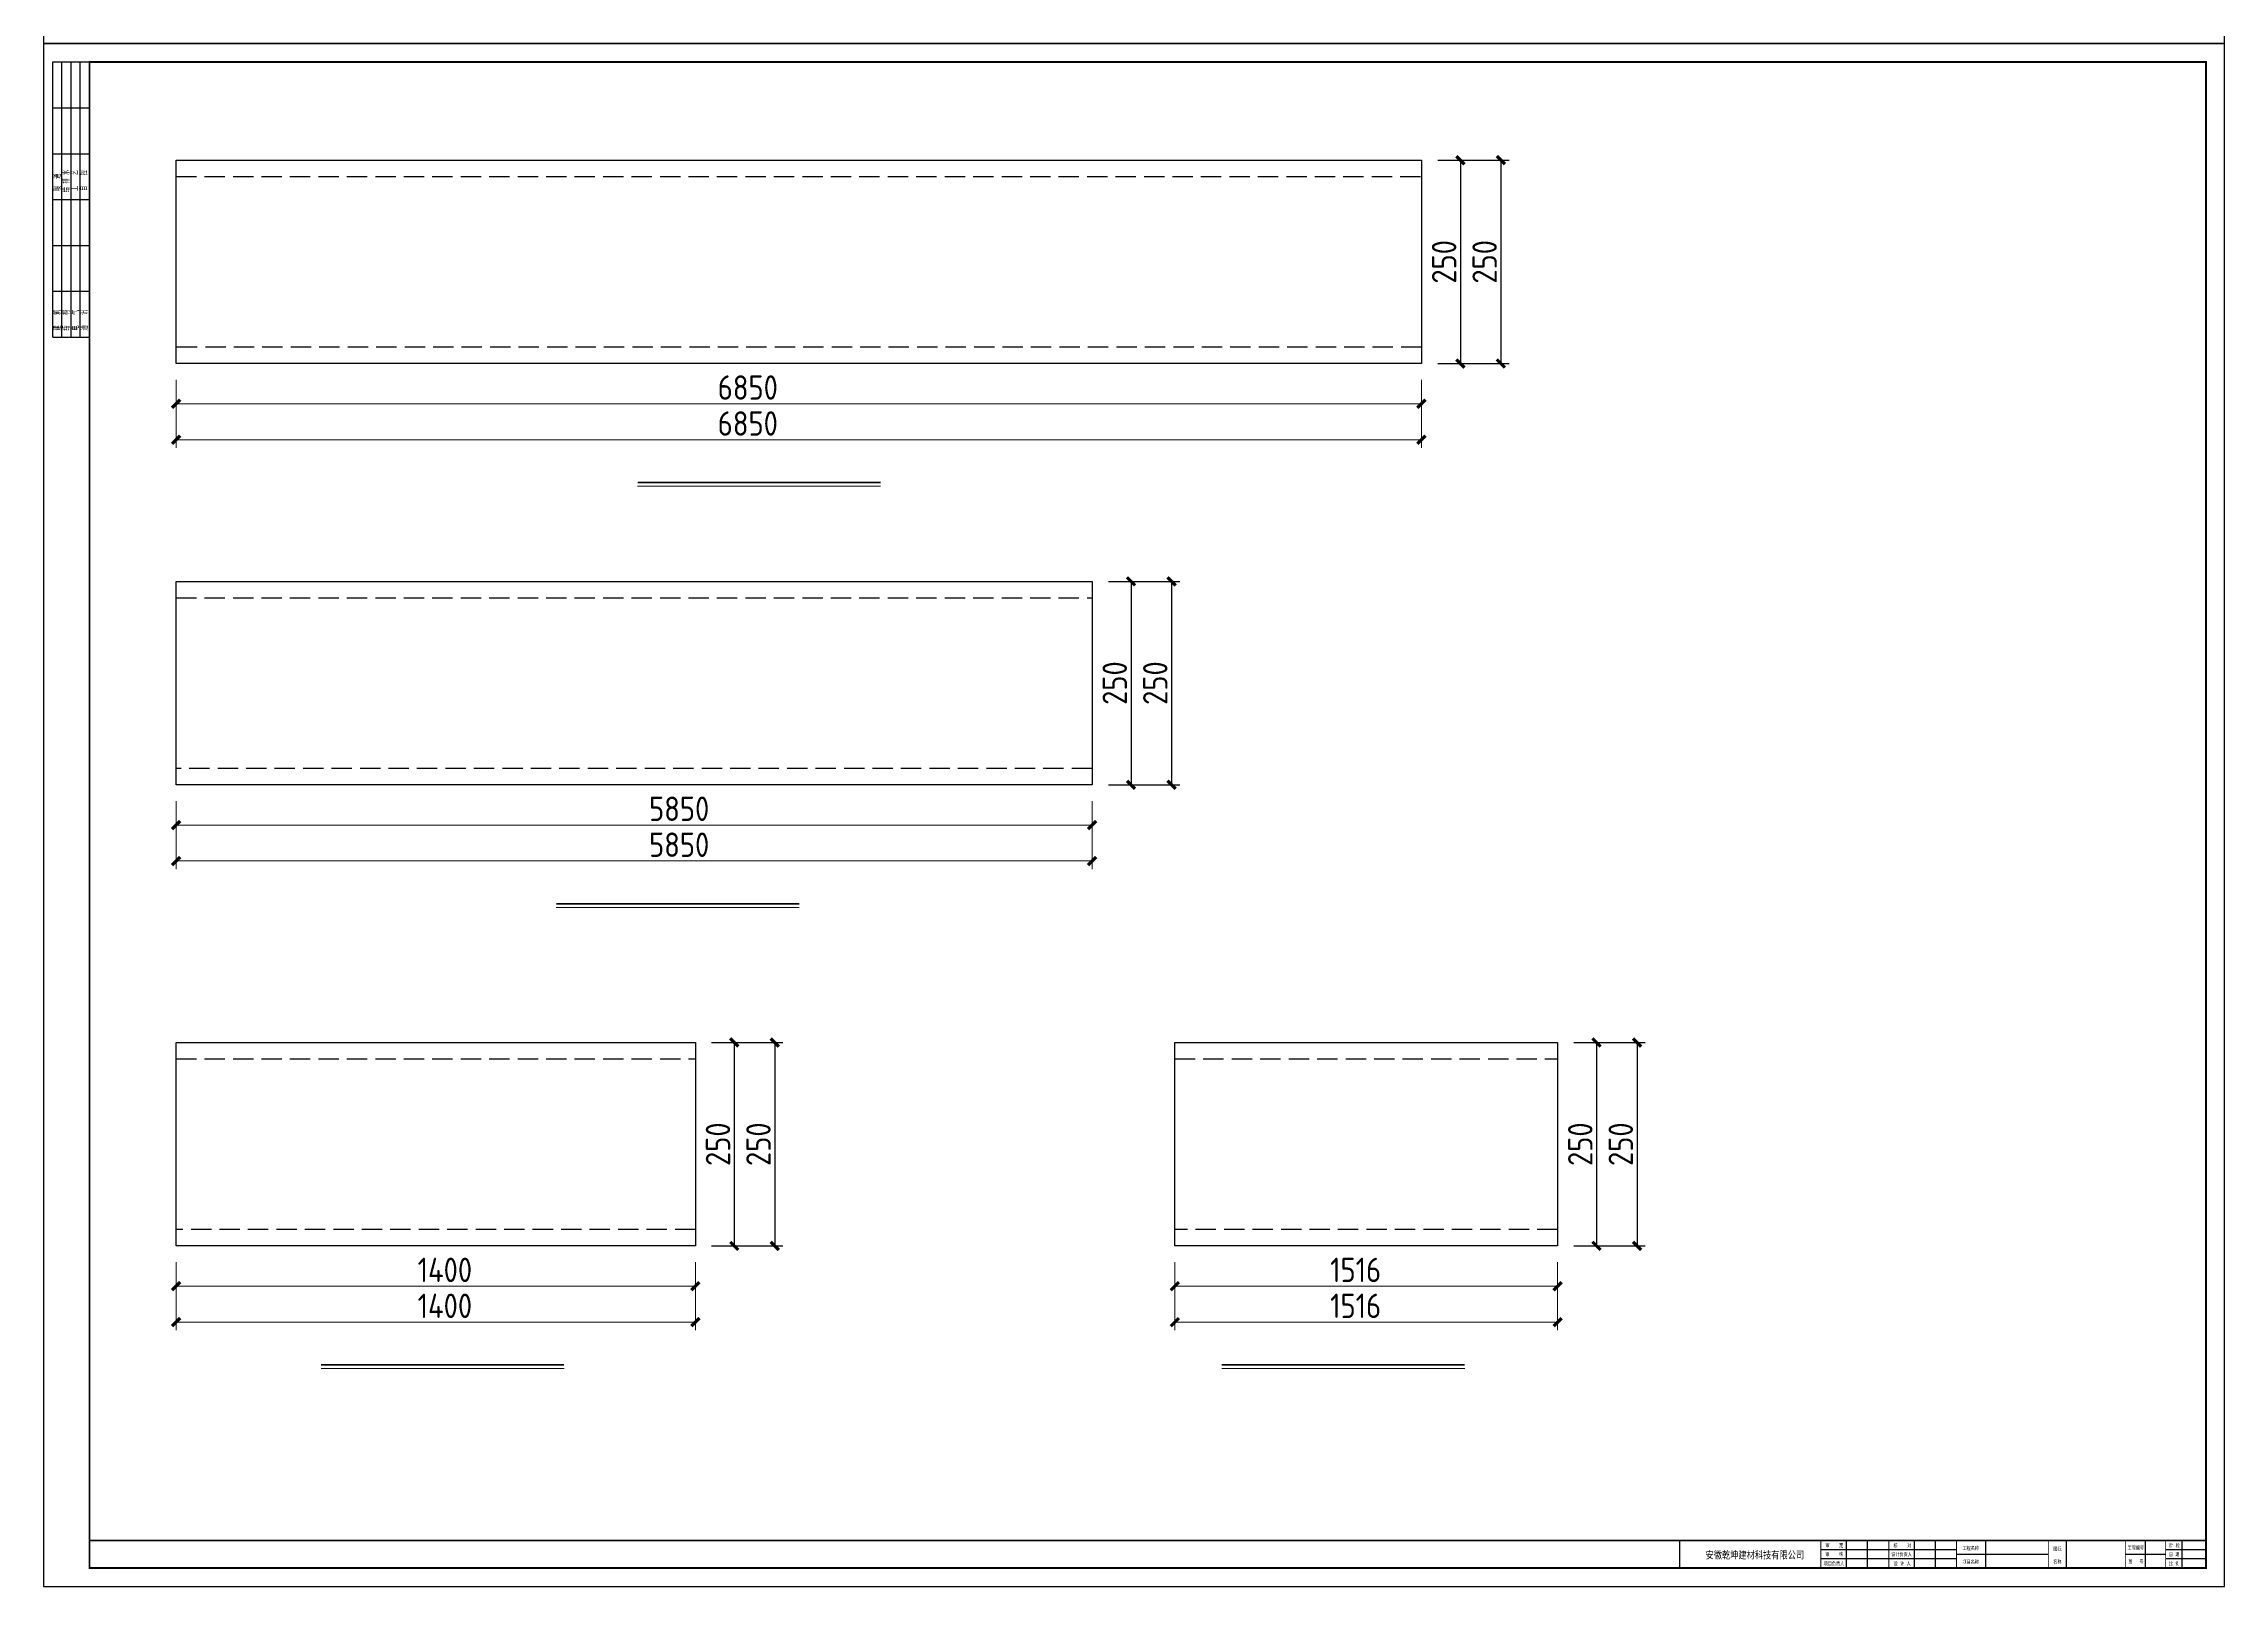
# Model space of a CAD drawing. Extents: x -196983 to 471790, y -783661 to 190401.
# Drawn here: x 317265 to 344076, y -182471 to -163508 of the extents above; entities that cross this region are included whole.
import ezdxf

# ---------------------------------------------------------------- set-up
doc = ezdxf.new("R2010")
doc.units = 0
doc.header["$LTSCALE"] = 1000
doc.header["$MEASUREMENT"] = 0
doc.linetypes.add('DASH', pattern=[0.35, 0.25, -0.1])
doc.layers.add('_TCH_MASK', color=7, linetype='Continuous')
doc.layers.add('PUB_TITLE', color=4, linetype='Continuous')
doc.styles.get("Standard").update_dxf_attribs({"font": 'gbenor.shx', "bigfont": 'gbcbig.shx'})
doc.styles.add('图框', font='')
doc.styles.get('图框').set_extended_font_data('SimSun')
doc.dimstyles.get("Standard").update_dxf_attribs({"dimscale": 100, "dimtxt": 3.5, "dimasz": 1, "dimexe": 2.5, "dimexo": 3, "dimgap": 1.5, "dimtad": 1, "dimdec": 0, "dimzin": 0, "dimdsep": 46, "dimtxsty": 'Standard', "dimblk": 'ARCHTICK', "dimcen": 0.09, "dimadec": 0, "dimazin": 0, "dimtfac": 1, "dimtdec": 0, "dimtix": 1, "dimtmove": 2, "dimatfit": 3, "dimfxl": 1, "dimtolj": 1, "dimtzin": 0, "dimarcsym": 0})

# ---------------------------------------------------------------- blocks, each defined once
blk = doc.blocks.new('_ArchTick')
at = {"color": 0, "linetype": 'ByBlock', "const_width": 0.4}
blk.add_lwpolyline([(-0.5, -0.5), (0.5, 0.5)], dxfattribs=at)
blk = doc.blocks.new('*D1292')
at = {"layer": '_TCH_MASK', "color": 0, "lineweight": -2}
for p, q in [((334404, -164940), (334783, -164940)), ((334683, -164940), (334683, -167440)), ((334404, -167440), (334783, -167440))]:
    blk.add_line(p, q, dxfattribs=at)
at = {"layer": 'Defpoints', "color": 0}
for p in [(334204, -164940), (334204, -167440), (334683, -167440)]:
    blk.add_point(p, dxfattribs=at)
at = {"layer": '_TCH_MASK', "color": 0, "lineweight": -2, "xscale": 100, "yscale": 100, "zscale": 100}
for p, rotation in [((334683, -164940), 90), ((334683, -167440), 270)]:
    blk.add_blockref('_ArchTick', p, dxfattribs=dict(at, rotation=rotation))
at = {"layer": '_TCH_MASK', "color": 0, "lineweight": 15, "insert": (334483, -166190), "char_height": 300, "attachment_point": 5, "rotation": 90}
blk.add_mtext('\\A1;250', dxfattribs=at)
blk = doc.blocks.new('*D1394')
at = {"layer": '_TCH_MASK', "color": 0, "lineweight": -2}
for p, q in [((334404, -164940), (335281, -164940)), ((335181, -164940), (335181, -167440)), ((334404, -167440), (335281, -167440))]:
    blk.add_line(p, q, dxfattribs=at)
at = {"layer": 'Defpoints', "color": 0}
for p in [(334204, -164940), (334204, -167440), (335181, -167440)]:
    blk.add_point(p, dxfattribs=at)
at = {"layer": '_TCH_MASK', "color": 0, "lineweight": -2, "xscale": 100, "yscale": 100, "zscale": 100}
for p, rotation in [((335181, -164940), 90), ((335181, -167440), 270)]:
    blk.add_blockref('_ArchTick', p, dxfattribs=dict(at, rotation=rotation))
at = {"layer": '_TCH_MASK', "color": 0, "lineweight": 15, "insert": (334981, -166190), "char_height": 300, "attachment_point": 5, "rotation": 90}
blk.add_mtext('\\A1;250', dxfattribs=at)
blk = doc.blocks.new('*D1293')
at = {"layer": '_TCH_MASK', "color": 0, "lineweight": -2}
for p, q in [((330355, -170118), (330734, -170118)), ((330634, -170118), (330634, -172618)), ((330355, -172618), (330734, -172618))]:
    blk.add_line(p, q, dxfattribs=at)
at = {"layer": 'Defpoints', "color": 0}
for p in [(330155, -170118), (330155, -172618), (330634, -172618)]:
    blk.add_point(p, dxfattribs=at)
at = {"layer": '_TCH_MASK', "color": 0, "lineweight": -2, "xscale": 100, "yscale": 100, "zscale": 100}
for p, rotation in [((330634, -170118), 90), ((330634, -172618), 270)]:
    blk.add_blockref('_ArchTick', p, dxfattribs=dict(at, rotation=rotation))
at = {"layer": '_TCH_MASK', "color": 0, "lineweight": 15, "insert": (330434, -171368), "char_height": 300, "attachment_point": 5, "rotation": 90}
blk.add_mtext('\\A1;250', dxfattribs=at)
blk = doc.blocks.new('*D1395')
at = {"layer": '_TCH_MASK', "color": 0, "lineweight": -2}
for p, q in [((330355, -170118), (331232, -170118)), ((331132, -170118), (331132, -172618)), ((330355, -172618), (331232, -172618))]:
    blk.add_line(p, q, dxfattribs=at)
at = {"layer": 'Defpoints', "color": 0}
for p in [(330155, -170118), (330155, -172618), (331132, -172618)]:
    blk.add_point(p, dxfattribs=at)
at = {"layer": '_TCH_MASK', "color": 0, "lineweight": -2, "xscale": 100, "yscale": 100, "zscale": 100}
for p, rotation in [((331132, -170118), 90), ((331132, -172618), 270)]:
    blk.add_blockref('_ArchTick', p, dxfattribs=dict(at, rotation=rotation))
at = {"layer": '_TCH_MASK', "color": 0, "lineweight": 15, "insert": (330932, -171368), "char_height": 300, "attachment_point": 5, "rotation": 90}
blk.add_mtext('\\A1;250', dxfattribs=at)
blk = doc.blocks.new('*D1294')
at = {"layer": '_TCH_MASK', "color": 0, "lineweight": -2}
for p, q in [((325478, -175786), (325856, -175786)), ((325756, -175786), (325756, -178286)), ((325478, -178286), (325856, -178286))]:
    blk.add_line(p, q, dxfattribs=at)
at = {"layer": 'Defpoints', "color": 0}
for p in [(325278, -175786), (325278, -178286), (325756, -178286)]:
    blk.add_point(p, dxfattribs=at)
at = {"layer": '_TCH_MASK', "color": 0, "lineweight": -2, "xscale": 100, "yscale": 100, "zscale": 100}
for p, rotation in [((325756, -175786), 90), ((325756, -178286), 270)]:
    blk.add_blockref('_ArchTick', p, dxfattribs=dict(at, rotation=rotation))
at = {"layer": '_TCH_MASK', "color": 0, "lineweight": 15, "insert": (325556, -177036), "char_height": 300, "attachment_point": 5, "rotation": 90}
blk.add_mtext('\\A1;250', dxfattribs=at)
blk = doc.blocks.new('*D1396')
at = {"layer": '_TCH_MASK', "color": 0, "lineweight": -2}
for p, q in [((325478, -175786), (326354, -175786)), ((326254, -175786), (326254, -178286)), ((325478, -178286), (326354, -178286))]:
    blk.add_line(p, q, dxfattribs=at)
at = {"layer": 'Defpoints', "color": 0}
for p in [(325278, -175786), (325278, -178286), (326254, -178286)]:
    blk.add_point(p, dxfattribs=at)
at = {"layer": '_TCH_MASK', "color": 0, "lineweight": -2, "xscale": 100, "yscale": 100, "zscale": 100}
for p, rotation in [((326254, -175786), 90), ((326254, -178286), 270)]:
    blk.add_blockref('_ArchTick', p, dxfattribs=dict(at, rotation=rotation))
at = {"layer": '_TCH_MASK', "color": 0, "lineweight": 15, "insert": (326054, -177036), "char_height": 300, "attachment_point": 5, "rotation": 90}
blk.add_mtext('\\A1;250', dxfattribs=at)
blk = doc.blocks.new('*D1295')
at = {"layer": '_TCH_MASK', "color": 0, "lineweight": -2}
for p, q in [((336078, -175786), (336457, -175786)), ((336357, -175786), (336357, -178286)), ((336078, -178286), (336457, -178286))]:
    blk.add_line(p, q, dxfattribs=at)
at = {"layer": 'Defpoints', "color": 0}
for p in [(335878, -175786), (335878, -178286), (336357, -178286)]:
    blk.add_point(p, dxfattribs=at)
at = {"layer": '_TCH_MASK', "color": 0, "lineweight": -2, "xscale": 100, "yscale": 100, "zscale": 100}
for p, rotation in [((336357, -175786), 90), ((336357, -178286), 270)]:
    blk.add_blockref('_ArchTick', p, dxfattribs=dict(at, rotation=rotation))
at = {"layer": '_TCH_MASK', "color": 0, "lineweight": 15, "insert": (336157, -177036), "char_height": 300, "attachment_point": 5, "rotation": 90}
blk.add_mtext('\\A1;250', dxfattribs=at)
blk = doc.blocks.new('*D1397')
at = {"layer": '_TCH_MASK', "color": 0, "lineweight": -2}
for p, q in [((336078, -175786), (336955, -175786)), ((336855, -175786), (336855, -178286)), ((336078, -178286), (336955, -178286))]:
    blk.add_line(p, q, dxfattribs=at)
at = {"layer": 'Defpoints', "color": 0}
for p in [(335878, -175786), (335878, -178286), (336855, -178286)]:
    blk.add_point(p, dxfattribs=at)
at = {"layer": '_TCH_MASK', "color": 0, "lineweight": -2, "xscale": 100, "yscale": 100, "zscale": 100}
for p, rotation in [((336855, -175786), 90), ((336855, -178286), 270)]:
    blk.add_blockref('_ArchTick', p, dxfattribs=dict(at, rotation=rotation))
at = {"layer": '_TCH_MASK', "color": 0, "lineweight": 15, "insert": (336655, -177036), "char_height": 300, "attachment_point": 5, "rotation": 90}
blk.add_mtext('\\A1;250', dxfattribs=at)
blk = doc.blocks.new('$titleblk$00000095')
for p, q in [((-150, 20), (-150, 0)), ((-150, 20), (0, 20)), ((-150, 15), (-75, 15)), ((-125, 20), (-125, 0)), ((-100, 20), (-100, 0)), ((-75, 20), (-75, 0)), ((-75, 20), (-75, 0)), ((-75, 15), (0, 15)), ((-50, 20), (-50, 0)), ((-25, 20), (-25, 0)), ((0, 20), (0, 0)), ((-150, 10), (-75, 10)), ((-150, 5), (-75, 5)), ((-75, 10), (0, 10)), ((-75, 5), (0, 5))]:
    blk.add_line(p, q)
at = {"width": 0.8}
for s, p in [('建   筑', (-146.4, 15.6)), ('结   构', (-146.4, 10.9)), ('给 排 水', (-71, 10.9)), ('暖  通', (-70.3, 15.7)), ('通   讯', (-146.4, 0.9)), ('电   气', (-146.4, 5.6)), ('工   艺', (-70.3, 6.1)), ('自   控', (-70.3, 1.2))]:
    blk.add_text(s, height=3.51, dxfattribs=at).set_placement(p)
blk = doc.blocks.new('新块')
for p, q in [((-8240, 400), (-8240, 1000)), ((-7780, 400), (-7780, 1000)), ((-6760, 400), (-6760, 1000)), ((-6300, 400), (-6300, 1000)), ((-5200, 400), (-5200, 1000)), ((-3440, 400), (-3440, 1000)), ((-1720, 400), (-1720, 1000)), ((-920, 400), (-920, 1000)), ((-400, 400), (-400, 1000)), ((-5840, 800), (-8800, 800)), ((-5840, 600), (-8800, 600)), ((-5840, 700), (-3840, 700)), ((-2160, 700), (-1280, 700)), ((-400, 800), (-1280, 800)), ((-400, 600), (-1280, 600))]:
    blk.add_line(p, q)
for points, const_width in [([(-11880, 400), (-11880, 1000), (-400, 1000)], 32), ([(-8800, 400), (-8800, 1000)], 20), ([(-7320, 400), (-7320, 1000)], 20), ([(-5840, 400), (-5840, 1000)], 20), ([(-3840, 400), (-3840, 1000)], 20), ([(-2160, 400), (-2160, 1000)], 20), ([(-1280, 400), (-1280, 1000)], 20)]:
    blk.add_lwpolyline(points, dxfattribs=dict(const_width=const_width))
at = {"layer": 'PUB_TITLE'}
blk.add_lwpolyline([(-47560, 0), (0, 0), (0, 33640), (-47560, 33640)], close=True, dxfattribs=at)
at = {"layer": 'PUB_TITLE', "const_width": 40}
blk.add_lwpolyline([(-46560, 400), (-400, 400), (-400, 33240), (-46560, 33240)], close=True, dxfattribs=at)
at = {"layer": 'PUB_TITLE', "const_width": 32}
blk.add_lwpolyline([(-400, 1000), (-46560, 1000)], dxfattribs=at)
at = {"layer": 'PUB_TITLE', "xscale": 40, "yscale": 40, "zscale": 40, "rotation": 90}
blk.add_blockref('$titleblk$00000095', (-46560, 33240), dxfattribs=at)
at = {"style": '图框', "width": 0.8}
for s, height, p in [('安徽乾坤建材科技有限公司', 160, (-11315, 604)), ('项目负责人', 80, (-8739, 457)), ('审    核', 80, (-8702, 659)), ('审    定', 80, (-8701, 854)), ('设计负责人', 80, (-7265, 659)), ('校    对', 80, (-7217, 851)), ('设 计 人', 80, (-7213, 457)), ('项目名称', 80, (-5712, 494)), ('工程名称', 80, (-5712, 794)), ('名称', 80, (-3732, 498)), ('图纸', 80, (-3732, 778)), ('工程编号', 80, (-2112, 803)), ('图   号', 80, (-2098, 504)), ('比 例', 80, (-1211, 457)), ('阶 段', 80, (-1205, 851)), ('日 期', 80, (-1212, 659))]:
    blk.add_text(s, height=height, dxfattribs=at).set_placement(p)
for tag, p in [('审定人', (-8147, 838)), ('校对', (-6621, 837)), ('阶段', (-810, 832)), ('项目负责人', (-8228, 444)), ('审核人', (-8147, 641)), ('设计负责人', (-6745, 649)), ('设计人', (-6659, 447)), ('项目名称', (-5026, 479)), ('工程名称', (-5026, 781)), ('图名', (-3347, 649)), ('图号', (-1657, 502)), ('日期', (-905, 632)), ('比例', (-810, 446))]:
    blk.add_attdef(tag, p, '', height=120)

msp = doc.modelspace()

# ---------------------------------------------------------------- linework, layer by layer
at = {"color": 0}
for p, q in [((318893.6, -164940.1), (334204, -164940.1)), ((318893.6, -167440.1), (318893.6, -164940.1)), ((334204, -164940.1), (334204, -167440.1)), ((334204, -164940.1), (334204, -167440.1)), ((334204, -167440.1), (318893.6, -167440.1)), ((318893.6, -170118), (330155.4, -170118)), ((318893.6, -172618), (318893.6, -170118)), ((330155.4, -170118), (330155.4, -172618)), ((330155.4, -170118), (330155.4, -172618)), ((330155.4, -172618), (318893.6, -172618)), ((318893.6, -175786.1), (325277.6, -175786.1)), ((318893.6, -178286.1), (318893.6, -175786.1)), ((325277.6, -175786.1), (325277.6, -178286.1)), ((325277.6, -175786.1), (325277.6, -178286.1)), ((331172.7, -175786.1), (335878, -175786.1)), ((331172.7, -178286.1), (331172.7, -175786.1)), ((335878, -175786.1), (335878, -178286.1)), ((335878, -175786.1), (335878, -178286.1)), ((325277.6, -178286.1), (318893.6, -178286.1)), ((335878, -178286.1), (331172.7, -178286.1))]:
    msp.add_line(p, q, dxfattribs=at)
at = {"color": 0, "linetype": 'DASH'}
for p, q in [((318893.6, -165140.1), (334204, -165140.1)), ((334204, -167240.1), (318893.6, -167240.1)), ((318893.6, -170318), (330155.4, -170318)), ((330155.4, -172418), (318893.6, -172418)), ((318893.6, -175986.1), (325277.6, -175986.1)), ((331172.7, -175986.1), (335878, -175986.1)), ((325277.6, -178086.1), (318893.6, -178086.1)), ((335878, -178086.1), (331172.7, -178086.1))]:
    msp.add_line(p, q, dxfattribs=at)
at = {"layer": '_TCH_MASK', "lineweight": 15}
for p, q in [((318893.6, -167640.1), (318893.6, -168476.7)), ((318893.6, -167640.1), (318893.6, -168034.9)), ((334204, -167640.1), (334204, -168476.7)), ((334204, -167640.1), (334204, -168034.9)), ((318893.6, -167934.9), (334204, -167934.9)), ((334204, -168376.7), (318893.6, -168376.7)), ((327555.2, -168947.5), (324568, -168947.5)), ((318893.6, -172818), (318893.6, -173654.6)), ((318893.6, -172818), (318893.6, -173212.7)), ((330155.4, -172818), (330155.4, -173654.6)), ((330155.4, -172818), (330155.4, -173212.7)), ((318893.6, -173112.7), (330155.4, -173112.7)), ((330155.4, -173554.6), (318893.6, -173554.6)), ((326554.4, -174125.4), (323567.2, -174125.4)), ((318893.6, -178486.1), (318893.6, -179322.7)), ((318893.6, -178486.1), (318893.6, -178880.8)), ((325277.6, -178486.1), (325277.6, -179322.7)), ((325277.6, -178486.1), (325277.6, -178880.8)), ((331172.7, -178486.1), (331172.7, -179322.7)), ((331172.7, -178486.1), (331172.7, -178880.8)), ((335878, -178486.1), (335878, -179322.7)), ((335878, -178486.1), (335878, -178880.8)), ((318893.6, -178780.8), (325277.6, -178780.8)), ((331172.7, -178780.8), (335878, -178780.8)), ((325277.6, -179222.7), (318893.6, -179222.7)), ((335878, -179222.7), (331172.7, -179222.7)), ((323663.4, -179793.5), (320676.2, -179793.5)), ((334736.5, -179793.5), (331749.3, -179793.5))]:
    msp.add_line(p, q, dxfattribs=at)
at = {"layer": '_TCH_MASK', "lineweight": 15, "const_width": 20}
for points in [[(324568, -168902.2), (327555.2, -168902.2)], [(323567.2, -174080), (326554.4, -174080)], [(320676.2, -179748.1), (323663.4, -179748.1)], [(331749.3, -179748.1), (334736.5, -179748.1)]]:
    msp.add_lwpolyline(points, dxfattribs=at)

# ---------------------------------------------------------------- block references
at = {"layer": '_TCH_MASK', "color": 0, "lineweight": 15, "xscale": 0.5637161763734184, "yscale": 0.5637161763588665, "zscale": 0.5637161763684475}
for p in [(344075.6, -163507.6), (344075.6, -182471)]:
    msp.add_blockref('新块', p, dxfattribs=at)
at = {"layer": '_TCH_MASK', "lineweight": 15, "xscale": 100, "yscale": 100, "zscale": 100, "rotation": 180}
for p in [(318893.6, -167934.9), (318893.6, -168376.7), (318893.6, -173112.7), (318893.6, -173554.6), (318893.6, -178780.8), (331172.7, -178780.8), (318893.6, -179222.7), (331172.7, -179222.7)]:
    msp.add_blockref('_ArchTick', p, dxfattribs=at)
at = {"layer": '_TCH_MASK', "lineweight": 15, "xscale": 100, "yscale": 100, "zscale": 100}
for p in [(334204, -167934.9), (334204, -168376.7), (330155.4, -173112.7), (330155.4, -173554.6), (325277.6, -178780.8), (335878, -178780.8), (325277.6, -179222.7), (335878, -179222.7)]:
    msp.add_blockref('_ArchTick', p, dxfattribs=at)

# ---------------------------------------------------------------- texts
at = {"layer": '_TCH_MASK', "lineweight": 15, "char_height": 300, "attachment_point": 5}
for s, insert in [('\\A1;6850', (325922.8, -167734.9)), ('\\A1;6850', (325922.8, -168176.7)), ('\\A1;5850', (325078.6, -172912.7)), ('\\A1;5850', (325078.6, -173354.6)), ('\\A1;1400', (322198.2, -178580.8)), ('\\A1;1516', (333395.4, -178580.8)), ('\\A1;1400', (322198.2, -179022.7)), ('\\A1;1516', (333395.4, -179022.7))]:
    msp.add_mtext(s, dxfattribs=dict(at, insert=insert))

# ---------------------------------------------------------------- dimensions: what is measured, and where the dimension line sits
at = {"layer": '_TCH_MASK', "lineweight": 15}
for base, p1, p2, angle, picture, middle in [((334682.6, -167440.1), (334204, -164940.1), (334204, -167440.1), 270, '*D1292', (334482.6, -166190.1)), ((335180.7, -167440.1), (334204, -164940.1), (334204, -167440.1), 90, '*D1394', (334980.7, -166190.1)), ((330634.1, -172618), (330155.4, -170118), (330155.4, -172618), 270, '*D1293', (330434.1, -171368)), ((331132.2, -172618), (330155.4, -170118), (330155.4, -172618), 90, '*D1395', (330932.2, -171368)), ((325756.2, -178286.1), (325277.6, -175786.1), (325277.6, -178286.1), 270, '*D1294', (325556.2, -177036.1)), ((326254.3, -178286.1), (325277.6, -175786.1), (325277.6, -178286.1), 90, '*D1396', (326054.3, -177036.1)), ((336356.7, -178286.1), (335878, -175786.1), (335878, -178286.1), 270, '*D1295', (336156.7, -177036.1)), ((336854.8, -178286.1), (335878, -175786.1), (335878, -178286.1), 90, '*D1397', (336654.8, -177036.1))]:
    dim = msp.add_linear_dim(base=base, p1=p1, p2=p2, angle=angle, dimstyle='Standard', override={"dimtxt": 3, "dimexe": 1, "dimexo": 2, "dimgap": 0.5, "dimlfac": 0.1}, dxfattribs=at)
    dim.commit()
    dim.dimension.update_dxf_attribs({"geometry": picture, "text_midpoint": middle})

doc.saveas('drawing.dxf')
